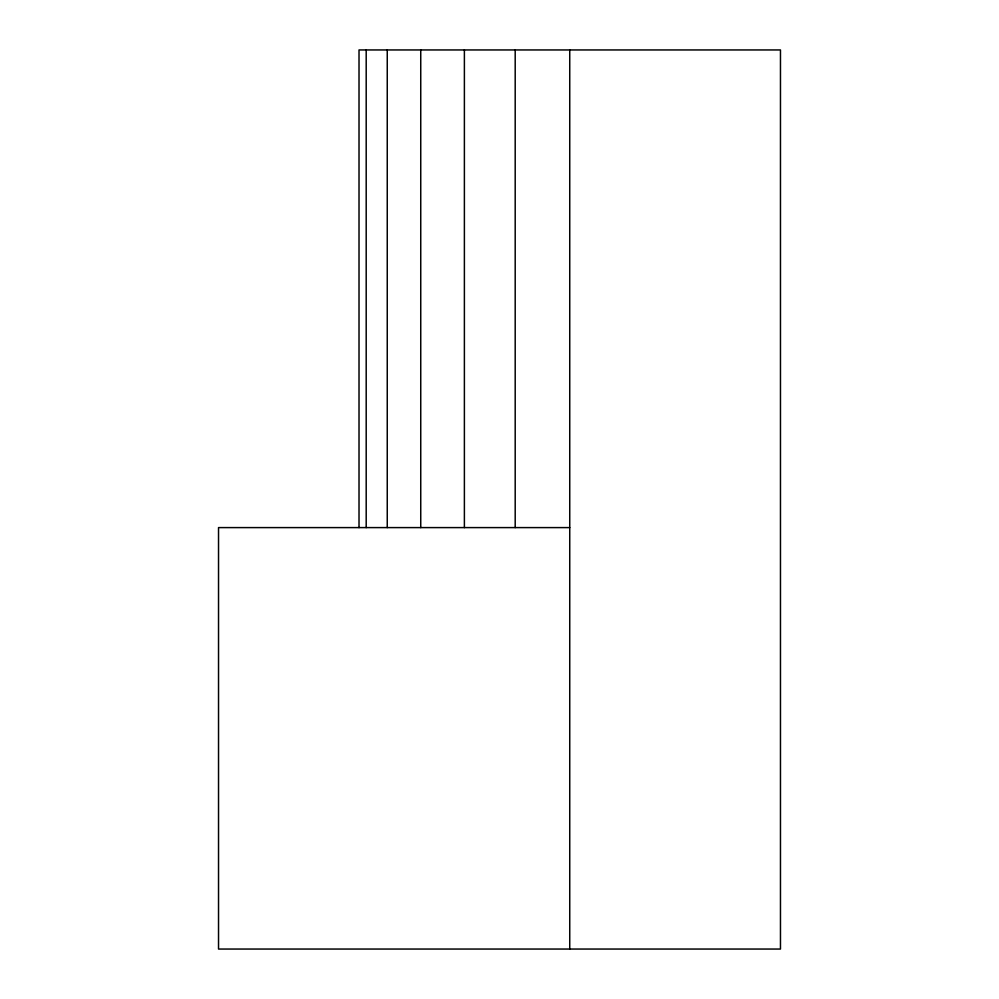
<?xml version="1.0" encoding="UTF-8"?>
<svg xmlns="http://www.w3.org/2000/svg" width="999" height="999" viewBox="0 0 999 999"><rect width="100%" height="100%" fill="white"/><g stroke="black" fill="none" stroke-linecap="round" stroke-linejoin="round"><path stroke-width="1.5" d="M569.742 527.597L218.531 527.597L218.531 949.05L780.469 949.05L780.469 49.95L359.016 49.95L359.016 527.597M569.742 49.95L569.742 949.05M515.197 49.95L515.197 527.597M464.385 49.95L464.385 527.597M420.741 49.95L420.741 527.597M387.25 49.95L387.25 527.597M366.196 49.95L366.196 527.597"/></g></svg>
